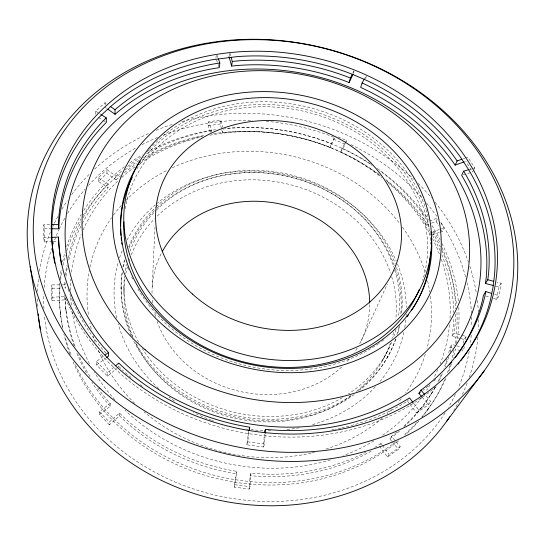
<?xml version="1.0" encoding="UTF-8"?>
<svg xmlns="http://www.w3.org/2000/svg" width="545" height="545" viewBox="0 0 545 545"><rect width="100%" height="100%" fill="white"/><g stroke="black" fill="none" stroke-linecap="round" stroke-linejoin="round"><path stroke-width="0.41" stroke-dasharray="2.73 2.04" d="M74.066 345.755A195.614 171.137 13.7 0 1 65.189 299.852L52.068 300.677L52.102 288.339L51.659 284.919L61.496 284.878M52.068 300.677L51.618 297.311L51.659 284.919M52.354 241.53L44.274 241.953L43.729 237.824L43.832 224.574L51.911 224.608M44.274 241.953L44.377 228.757L43.832 224.574M152.171 286.847L155.066 225.848M248.731 431.129L246.776 444.822L263.494 447.016L264.332 434.004M263.494 447.016L264.509 444.032L265.136 434.202M119.471 413.021L119.512 415.835L109.395 424.855L109.293 422.082L119.471 413.021L124.314 417.736A196.772 171.811 13.7 0 0 236.864 471.343L234.186 487.128L249.188 489.056L250.135 475.628L250.952 473.169A196.772 171.811 13.7 0 0 365.675 452.343M249.188 489.056L250.005 486.665L250.952 473.169M210.459 132.197L208.224 125.657L208.667 121.746L220.732 120.05L222.694 127.435M215.902 58.281L216.433 53.608M211.549 132.258L211.739 130.705L208.667 121.746M221.359 128.232L220.228 123.96L220.732 120.05M229.091 55.863L229.391 53.526M334.521 137.919L330.222 147.518A195.614 171.137 13.7 0 0 228.294 132.292L222.605 132.96L223.13 129.076L228.846 128.416A196.772 171.811 13.7 0 1 331.319 143.744L334.133 137.851M456.587 343.411L458.195 332.028A201.221 176.09 13.7 0 0 458.761 306.767M246.776 444.822L247.668 441.825L249.174 431.272M460.375 338.472L452.037 336.313L453.958 333.267L454.755 327.736A196.772 171.811 13.7 0 0 455.579 314.206M452.037 336.313L452.834 330.801A195.614 171.137 13.7 0 0 453.651 318.116M234.186 487.128L236.864 471.343M493.634 298.449L496.754 299.443L499.186 295.819L501.189 283.216L496.72 282.065M496.754 299.443L498.757 286.895L501.189 283.216M464.313 346.634L464.04 348.207L462.037 351.184L462.317 349.618M465.546 339.555L466.098 336.415L453.958 333.267M463.413 343.357L464.102 339.44L466.098 336.415M455.974 345.619L451.948 344.331L450.729 349.856A196.772 171.811 13.7 0 1 450.095 352.193M448.801 352.826L450.02 347.329L451.948 344.331M330.222 147.518L331.319 143.744M353.412 73.35L354.073 71.088M380.178 175.735A195.614 171.137 13.7 0 0 340.823 152.109L341.981 148.349L344.835 143.355M345.537 143.519L346.47 140.501L335.945 135.964M365.702 78.541L366.404 76.293M361.103 341.047L387.257 284.245M386.582 180.797A195.614 171.137 13.7 0 1 426.374 225.126L428.036 221.652A196.772 171.811 13.7 0 0 379.586 170.599M352.887 72.921L353.862 70.911M431.49 223.171L436.129 221.393L437.839 217.911M439.359 229.554L433.868 231.264L432.158 234.704L439.093 232.531M439.897 232.286L442.315 231.53L444.073 228.083L440.748 222.66M473.714 169.965L472.658 172.036L465.709 161.279M474.061 169.277L474.77 167.894L467.767 157.096L465.553 157.9M382.57 360.49L385.649 354.584M386.269 353.351L389.382 347.39M387.202 357.765L388.142 355.987M340.823 152.109L345.298 144.275L334.078 139.438M345.244 142.64L346.47 140.501M364.217 79.318L366.111 76.082M381.997 444.809L381.05 443.514L379.443 446.082L387.441 457.023L398.47 449.284L400.194 446.73L391.467 436.293A196.772 171.811 13.7 0 0 397.394 431.66M341.79 427.873A215.82 182.391 13.7 0 0 407.544 401.079L408.334 399.812M391.726 441.198L389.804 438.895L391.467 436.293M387.441 457.023L389.103 454.503L400.194 446.73M410.051 404.39L416.578 412.994L418.635 409.888L430.775 401.522L425.298 395.193L413.56 403.218A223.484 188.461 13.7 0 1 265.034 435.83L248.827 433.691A223.484 188.461 13.7 0 1 119.335 372.685L108.257 362.071L98.086 350.905A223.484 188.461 13.7 0 1 64.31 295.39M430.666 394.778L432.532 391.978M416.578 412.994L428.649 404.669L430.775 401.522M426.98 410.698L428.82 407.994M82.247 223.511A195.614 171.137 13.7 0 1 108.046 187.691L98.502 181.567L106.97 173.378L106.868 169.556L115.921 176.144L115.976 179.939L106.97 173.378M98.502 181.567L98.352 177.765L106.868 169.556M95.818 114.3L95.695 111.248L105.062 102.685L107.127 104.15M103.162 356.471L96.458 361.471L96.663 364.973L107.59 376.248L116.351 368.686M116.977 368.147L118.851 366.533L118.817 363.74M107.59 376.248L107.46 372.807L115.036 366.281M109.395 424.855L99.578 414.527L110.294 406.216L110.192 403.355L105.757 398.402A196.772 171.811 13.7 0 1 97.678 388.04M99.578 414.527L99.408 411.7L110.192 403.355M96.663 364.973L105.287 358.528M426.374 225.126L429.269 224.015M429.549 221.072L437.083 218.198M463.345 158.697L464.817 158.166M440.142 229.309L444.073 228.083M468.625 169.706L474.77 167.894M463.216 174.822L471.084 172.499M215.691 129.621L204.123 131.597A201.221 176.09 13.7 0 0 148.008 151.605M211.739 130.705L206.065 131.672A196.772 171.811 13.7 0 0 145.529 154.419M208.224 125.657L220.228 123.96M51.618 297.311L64.828 296.487L65.189 299.852M43.729 237.824L51.87 237.402M53.158 241.483L58.812 241.19M62.321 284.878L64.78 284.865L65.141 288.285A195.614 171.137 13.7 0 1 65.386 283.366M52.102 288.339L61.006 288.298M44.377 228.757L50.317 228.777M234.909 484.723L250.005 486.665M247.668 441.825L264.509 444.032M495.63 286.084L498.757 286.895M461.118 338.67L464.102 339.44M494.731 294.402L499.186 295.819M485.82 295.962L489.73 297.209M456.785 345.877L462.426 347.69M450.02 347.329L452.309 348.057M460.559 350.707L455.361 349.038L454.121 354.706A201.221 176.09 13.7 0 1 453.263 357.908M95.695 111.248L98.945 113.278M99.592 113.687L100.893 114.498M98.672 117.577L102.16 119.764M102.862 120.207L105.655 121.957M98.352 177.765L107.951 183.917L108.046 187.691M105.185 107.283L106.507 108.223M118.851 366.533L123.606 371.077M119.512 415.835L124.321 420.522A195.614 171.137 13.7 0 0 236.142 473.823M96.458 361.471L107.46 372.807M99.408 411.7L109.293 422.082M105.88 353.071L103.7 350.687A215.82 182.391 13.7 0 1 69.937 294.45M110.294 406.216L105.88 401.297A195.614 171.137 13.7 0 1 91.942 382.324M422.137 397.135L428.649 404.669M392.202 441.777L398.47 449.284M413.56 403.218L418.635 409.888M407.544 401.079L409.554 403.729M382.467 445.456L389.103 454.503M436.129 221.393L438.78 225.739M441.43 230.079L442.315 231.53M431.994 225.569L436.681 233.287A201.221 176.09 13.7 0 1 440.176 239.78M216.971 55.099L218.048 58.083M216.467 59.848L219.274 67.662M230.017 53.471L230.651 55.719M221.754 129.751L222.605 132.96M60.291 312.237L60.686 315.507M65.761 308.204L66.122 311.522M105.062 102.685L105.124 104.981M121.092 286.69L121.106 288.714M123.94 286.677L123.96 293.367M447.036 359.039A195.614 171.137 13.7 0 1 443.868 368.243M441.089 375.042A195.614 171.137 13.7 0 1 437.587 382.481M434.89 387.604A195.614 171.137 13.7 0 1 404.356 426.701M399.485 431.095A195.614 171.137 13.7 0 1 389.804 438.895M371.24 451.049A195.614 171.137 13.7 0 1 250.135 475.628M86.342 372.978A195.614 171.137 13.7 0 1 76.348 351.9M66.054 276.043A195.614 171.137 13.7 0 1 67.628 265.619M68.772 260.088A195.614 171.137 13.7 0 1 81.879 224.213M115.976 179.939A195.614 171.137 13.7 0 1 120.738 175.749M124.417 172.717A195.614 171.137 13.7 0 1 136.618 163.786M142.674 159.917A195.614 171.137 13.7 0 1 204.028 135.882M432.546 235.399A195.614 171.137 13.7 0 1 439.972 250.373M441.818 254.76A195.614 171.137 13.7 0 1 453.672 312.571M448.712 356.859A196.772 171.811 13.7 0 1 445.19 366.86M442.322 373.666A196.772 171.811 13.7 0 1 438.344 381.841M435.544 386.95A196.772 171.811 13.7 0 1 403.675 426.272M381.05 443.514A196.772 171.811 13.7 0 1 374.204 447.69M89.986 376.568A196.772 171.811 13.7 0 1 78.596 354.89M75.149 346.457A196.772 171.811 13.7 0 1 64.862 297.325M64.78 284.865A196.772 171.811 13.7 0 1 64.923 281.574M65.434 275.021A196.772 171.811 13.7 0 1 66.715 265.313M68.084 258.139A196.772 171.811 13.7 0 1 80.905 221.972M83.119 217.748A196.772 171.811 13.7 0 1 107.951 183.917M115.921 176.144A196.772 171.811 13.7 0 1 122.55 170.408M127.557 166.443A196.772 171.811 13.7 0 1 140.719 157.335M341.981 148.349A196.772 171.811 13.7 0 1 372.187 165.38M433.868 231.264A196.772 171.811 13.7 0 1 440.088 243.356M442.056 247.723A196.772 171.811 13.7 0 1 455.566 308.634M451.321 364.278A201.221 176.09 13.7 0 1 448.494 372.146M445.919 378.366A201.221 176.09 13.7 0 1 421.748 417.007M416.823 422.586A201.221 176.09 13.7 0 1 403.593 435.441M396.201 441.545A201.221 176.09 13.7 0 1 393.647 443.501L382.985 450.933A201.221 176.09 13.7 0 1 249.719 481.576L235.277 479.716A201.221 176.09 13.7 0 1 119.982 424.671L110.097 415.004L101.009 404.812A201.221 176.09 13.7 0 1 74.604 363.065M71.007 354.638A201.221 176.09 13.7 0 1 64.916 336.333M62.961 328.308A201.221 176.09 13.7 0 1 59.364 300.22L59.351 288.305A201.221 176.09 13.7 0 1 59.684 282.405M60.052 278.216A201.221 176.09 13.7 0 1 61.265 269.094M62.641 261.736A201.221 176.09 13.7 0 1 65.025 252.097M66.688 246.572A201.221 176.09 13.7 0 1 81.151 214.614M83.705 210.459A201.221 176.09 13.7 0 1 103.802 184.966L111.97 177.016A201.221 176.09 13.7 0 1 124.533 166.613M129.833 162.771A201.221 176.09 13.7 0 1 142.265 154.821M227.381 128.273A201.221 176.09 13.7 0 1 331.939 143.914L342.819 148.615A201.221 176.09 13.7 0 1 370.852 164.134M377.113 168.378A201.221 176.09 13.7 0 1 428.438 220.037M442.002 243.438A201.221 176.09 13.7 0 1 458.399 301.896M383.884 339.767A156.279 131.488 13.7 0 1 379.354 343.091M378.693 343.548A156.279 131.488 13.7 0 1 138.048 289.116M132.769 279.122A156.279 131.488 13.7 0 1 131.761 276.955M128.709 269.652A156.279 131.488 13.7 0 1 127.891 267.445M136.802 169.032A156.279 131.488 13.7 0 1 308.79 110.24A156.279 131.488 13.7 0 1 430.55 244.18M147.314 151.776A156.892 131.801 13.7 0 1 148.846 149.984M149.364 149.391A156.892 131.801 13.7 0 1 150.945 147.641M152.559 145.91A156.892 131.801 13.7 0 1 305.036 106.486A156.892 131.801 13.7 0 1 425.754 208.749M425.999 209.498A156.892 131.801 13.7 0 1 428.547 218.606M435.632 379.436A215.82 182.391 13.7 0 1 433.813 381.125M428.172 386.064A215.82 182.391 13.7 0 1 422.94 390.295M340.979 428.057A215.82 182.391 13.7 0 1 335.257 429.249M334.439 429.406A215.82 182.391 13.7 0 1 331.959 429.869M142.415 386.33A215.82 182.391 13.7 0 1 139.023 383.823M131.134 377.603A215.82 182.391 13.7 0 1 124.206 371.649M68.779 291.343A215.82 182.391 13.7 0 1 67.955 289M436.218 386.487A223.484 188.461 13.7 0 1 425.965 394.696M395.554 339.065A140.998 123.109 13.7 0 1 359.87 390.138M354.168 394.566A140.998 123.109 13.7 0 1 132.667 338.915M131.004 335.27A140.998 123.109 13.7 0 1 122.373 272.405M123.381 266.818A140.998 123.109 13.7 0 1 124.894 260.53M129.008 248.35A140.998 123.109 13.7 0 1 155.502 209.512M157.267 207.849A140.998 123.109 13.7 0 1 394.314 265.694M395.37 268.746A140.998 123.109 13.7 0 1 400.745 314.656M398.783 327.368A140.998 123.109 13.7 0 1 396.78 335.202M395.983 338.786A141.502 123.402 13.7 0 1 357.595 390.935M351.021 395.67A141.502 123.402 13.7 0 1 135.644 342.805M132.353 336.292A141.502 123.402 13.7 0 1 122.121 271.955M122.904 267.132A141.502 123.402 13.7 0 1 124.682 259.222M128.722 246.974A141.502 123.402 13.7 0 1 155.604 207.318M156.19 206.759A141.502 123.402 13.7 0 1 290.015 174.707A141.502 123.402 13.7 0 1 395.227 263.691M396.542 267.527A141.502 123.402 13.7 0 1 401.549 314.376M399.751 325.515A141.502 123.402 13.7 0 1 397.748 333.363M403.825 332.355A147.095 128.715 13.7 0 1 378.598 383.169M375.355 386.814A147.095 128.715 13.7 0 1 310.582 425.168M299.239 427.784A147.095 128.715 13.7 0 1 286.765 429.658M270.838 430.605A147.095 128.715 13.7 0 1 264.516 430.543M262.935 430.489A147.095 128.715 13.7 0 1 251.054 429.61M247.893 429.235A147.095 128.715 13.7 0 1 246.313 429.024M213.79 421.128A147.095 128.715 13.7 0 1 212.291 420.59M211.542 420.318A147.095 128.715 13.7 0 1 193.366 412.374M174.427 401.018A147.095 128.715 13.7 0 1 168.991 397.053M158.752 388.524A147.095 128.715 13.7 0 1 118.204 323.696M116.841 318.171A147.095 128.715 13.7 0 1 118.354 261.825M119.58 257.799A147.095 128.715 13.7 0 1 122.155 250.686M127.067 240.045A147.095 128.715 13.7 0 1 155.243 204.879M156.531 203.782A147.095 128.715 13.7 0 1 396.174 260.871M397.475 263.991A147.095 128.715 13.7 0 1 406.277 307.346M406.168 314.043A147.095 128.715 13.7 0 1 406.08 315.719M405.746 319.895A147.095 128.715 13.7 0 1 404.758 327.388M449.53 324.84A191.138 166.845 13.7 0 1 440.237 363.719M437.792 369.599A191.138 166.845 13.7 0 1 433.629 378.271M430.107 384.634A191.138 166.845 13.7 0 1 426.701 390.179M422.075 396.951A191.138 166.845 13.7 0 1 381.616 435.945M373.979 440.844A191.138 166.845 13.7 0 1 343.582 455.552M330.488 459.946A191.138 166.845 13.7 0 1 125.05 410.235M114.859 399.744A191.138 166.845 13.7 0 1 94.435 372.33M89.543 363.733A191.138 166.845 13.7 0 1 72.294 312.38M71.347 305.057A191.138 166.845 13.7 0 1 70.673 296.126M70.53 290.471A191.138 166.845 13.7 0 1 70.87 279.251M71.538 272.125A191.138 166.845 13.7 0 1 81.171 234.52M83.126 229.908A191.138 166.845 13.7 0 1 118.742 180.218M121.821 177.411A191.138 166.845 13.7 0 1 134.853 166.947M140.358 163.119A191.138 166.845 13.7 0 1 202.127 136.836M209.934 135.208A191.138 166.845 13.7 0 1 381.65 177.452M387.808 182.521A191.138 166.845 13.7 0 1 430.523 234.888M432.478 238.601A191.138 166.845 13.7 0 1 439.345 253.841M441.375 259.311A191.138 166.845 13.7 0 1 449.986 319.009M395.956 329.364A138.709 120.956 13.7 0 1 393.361 337.736M391.644 342.226A138.709 120.956 13.7 0 1 348.562 393.858M342.417 397.673A138.709 120.956 13.7 0 1 142.334 348.562M138.662 342.335A138.709 120.956 13.7 0 1 124.464 276.213M125.159 270.654A138.709 120.956 13.7 0 1 126.317 264.38M129.976 251.436A138.709 120.956 13.7 0 1 155.965 210.486M156.531 209.92A138.709 120.956 13.7 0 1 289.96 176.846A138.709 120.956 13.7 0 1 393.769 267.125M394.723 270.15A138.709 120.956 13.7 0 1 398.463 316.952M390.486 343.03A137.095 120.016 13.7 0 1 355.926 391.984M351.007 395.82A137.095 120.016 13.7 0 1 135.603 342.948M133.021 337.266A137.095 120.016 13.7 0 1 125.166 277.466M125.834 273.57A137.095 120.016 13.7 0 1 127.394 266.648M128.927 261.368A137.095 120.016 13.7 0 1 129.669 259.134M131.291 254.726A137.095 120.016 13.7 0 1 154.521 218.838M157.301 216.058A137.095 120.016 13.7 0 1 288.598 184.265A137.095 120.016 13.7 0 1 390.499 272.97M391.685 276.717A137.095 120.016 13.7 0 1 395.779 319.268M393.565 332.409A137.095 120.016 13.7 0 1 391.944 338.506M477.897 337.239A222.033 194.606 13.7 0 1 469.129 377.774M467.174 383.108A222.033 194.606 13.7 0 1 461.656 395.861M459.455 400.282A222.033 194.606 13.7 0 1 453.781 410.412M37.68 306.413A222.033 194.606 13.7 0 1 37.462 297.304M37.564 291.541A222.033 194.606 13.7 0 1 38.702 276.887M39.472 271.274A222.033 194.606 13.7 0 1 50.283 232.456M52.967 226.27A222.033 194.606 13.7 0 1 54.037 223.981M54.398 223.225A222.033 194.606 13.7 0 1 57.825 216.481M61.96 209.185A222.033 194.606 13.7 0 1 67.362 200.724M71.715 194.585A222.033 194.606 13.7 0 1 89.755 173.773M94.585 169.141A222.033 194.606 13.7 0 1 149.875 132.946M156.102 130.289A222.033 194.606 13.7 0 1 172.854 124.219M181.832 121.569A222.033 194.606 13.7 0 1 413.805 179.251M418.09 183.386A222.033 194.606 13.7 0 1 431.34 197.712M435.108 202.29A222.033 194.606 13.7 0 1 468.475 262.186M469.797 266.144A222.033 194.606 13.7 0 1 476.419 293.741M477.345 300.363A222.033 194.606 13.7 0 1 478.36 312.04M478.605 319.588A222.033 194.606 13.7 0 1 478.421 329.671M469.163 351.443A215.391 189.02 13.7 0 1 458.209 388.149M455.409 394.328A215.391 189.02 13.7 0 1 448.494 407.306M445.102 412.824A215.391 189.02 13.7 0 1 213.34 494.656A215.391 189.02 13.7 0 1 44.499 315.862M43.947 308.586A215.391 189.02 13.7 0 1 43.784 294.143M44.125 287.528A215.391 189.02 13.7 0 1 51.707 248.309M53.022 244.398A215.391 189.02 13.7 0 1 58.846 229.949M59.187 229.207A215.391 189.02 13.7 0 1 64.739 218.3M67.594 213.361A215.391 189.02 13.7 0 1 85.218 189.047M88.454 185.402A215.391 189.02 13.7 0 1 136.972 147.348M142.034 144.643A215.391 189.02 13.7 0 1 157.675 137.354M163.807 134.915A215.391 189.02 13.7 0 1 252.826 120.452M266.233 121.276A215.391 189.02 13.7 0 1 335.522 137.865M350.878 144.65A215.391 189.02 13.7 0 1 422.375 198.257M426.674 203.251A215.391 189.02 13.7 0 1 436.709 216.276M440.864 222.374A215.391 189.02 13.7 0 1 465.832 277.868M467.017 282.589A215.391 189.02 13.7 0 1 471.48 313.927M471.609 317.183A215.391 189.02 13.7 0 1 471.65 326.155M471.207 335.141A215.391 189.02 13.7 0 1 470.171 344.937M453.876 350.415A200.035 175.395 13.7 0 1 451.553 360.027M449.904 365.586A200.035 175.395 13.7 0 1 447.173 373.448M444.679 379.661A200.035 175.395 13.7 0 1 422.021 417.143M418.873 420.917A200.035 175.395 13.7 0 1 405.01 435.217M398.654 440.769A200.035 175.395 13.7 0 1 72.614 360.858M69.842 353.787A200.035 175.395 13.7 0 1 63.881 333.915M62.368 326.714A200.035 175.395 13.7 0 1 60.073 285.805M60.618 279.973A200.035 175.395 13.7 0 1 62.062 270.088M63.016 265.217A200.035 175.395 13.7 0 1 65.38 255.612M66.783 250.891A200.035 175.395 13.7 0 1 80.987 218.961M83.085 215.493A200.035 175.395 13.7 0 1 120.683 173.399M125.186 169.917A200.035 175.395 13.7 0 1 139.37 160.319M143.587 157.818A200.035 175.395 13.7 0 1 203.701 135.453M213.558 133.716A200.035 175.395 13.7 0 1 378.489 173.971M385.792 179.53A200.035 175.395 13.7 0 1 429.93 228.28M432.512 232.456A200.035 175.395 13.7 0 1 440.258 246.803M441.981 250.489A200.035 175.395 13.7 0 1 456.499 305.036M456.969 312.319A200.035 175.395 13.7 0 1 454.939 344.774M125.282 208.653A153.193 128.879 13.7 0 1 305.779 111.759A153.193 128.879 13.7 0 1 422.613 280.341M425.318 354.175A173.399 151.898 13.7 0 1 405.691 392.965M401.27 398.736A173.399 151.898 13.7 0 1 398.143 402.482M391.446 409.704A173.399 151.898 13.7 0 1 387.284 413.737M382.29 418.179A173.399 151.898 13.7 0 1 324.282 449.591M314.513 452.296A173.399 151.898 13.7 0 1 312.033 452.888M311.202 453.079A173.399 151.898 13.7 0 1 144.084 411.904M134.731 403.341A173.399 151.898 13.7 0 1 97.868 349.12M95.184 342.103A173.399 151.898 13.7 0 1 93.12 335.809M91.158 328.69A173.399 151.898 13.7 0 1 89.898 323.13M88.372 314.383A173.399 151.898 13.7 0 1 89.291 270.456M89.945 267.179A173.399 151.898 13.7 0 1 111.636 217.666M113.558 215.003A173.399 151.898 13.7 0 1 121.297 205.424M125.759 200.594A173.399 151.898 13.7 0 1 167.778 169.945M172.302 167.758A173.399 151.898 13.7 0 1 399.941 223.845M402.442 227.21A173.399 151.898 13.7 0 1 424.889 271.41M427.553 280.913A173.399 151.898 13.7 0 1 429.814 292.181M430.4 296.242A173.399 151.898 13.7 0 1 426.96 348.562M369.721 304.607A109.579 95.845 13.7 0 1 359.257 344.59M357.234 348.064A109.579 95.845 13.7 0 1 354.584 352.131M349.107 359.25A109.579 95.845 13.7 0 1 346.354 362.33M341.626 367.03A109.579 95.845 13.7 0 1 237.709 390.908A109.579 95.845 13.7 0 1 157.076 321.278M155.557 316.516A109.579 95.845 13.7 0 1 154.494 312.517M152.716 302.87A109.579 95.845 13.7 0 1 152.239 298.04M152.035 293.224A109.579 95.845 13.7 0 1 162.26 251.64"/><path stroke-width="0.82" d="M54.854 263.344A223.484 188.461 13.7 0 1 51.87 237.402L51.911 224.608A223.484 188.461 13.7 0 1 101.54 114.906L110.574 106.588A223.484 188.461 13.7 0 1 211.957 59.793L237.477 56.585A223.484 188.461 13.7 0 1 352.24 74.256L364.217 79.318A223.484 188.461 13.7 0 1 461.874 159.229L468.625 169.706A223.484 188.461 13.7 0 1 494.499 275.211L492.987 287.419L490.52 299.539A223.484 188.461 13.7 0 1 460.702 360.831M265.19 433.384L265.449 429.317A217.237 183.134 13.7 0 0 409.527 397.905L413.056 402.551M218.32 58.826L219.833 63.022L219.274 67.662L213.115 68.615A215.82 182.391 13.7 0 0 115.063 114.3L107.821 109.157M493.28 285.478L485.459 283.454L487.795 279.755L488.552 273.849A217.237 183.134 13.7 0 0 463.693 171.157L468.625 169.706M485.459 283.454L486.215 277.569A215.82 182.391 13.7 0 0 461.642 175.286L463.693 171.157M353.194 74.1L349.093 82.527A215.82 182.391 13.7 0 0 237.845 65.454L231.639 66.081L232.265 61.449L231.073 57.225M249.29 430.468L249.746 427.239A217.237 183.134 13.7 0 1 124.192 368.188L118.803 363.045L115.669 365.743M491.76 293.455L485.82 291.568L484.6 297.475A217.237 183.134 13.7 0 1 420.938 390.152L418.887 393.361L421.598 396.501M349.093 82.527L350.401 78.017L352.24 74.256M248.847 430.325L249.746 427.239M364.217 79.318L362.078 82.963L360.701 87.445A215.82 182.391 13.7 0 1 455.143 165.115L464.197 161.824M264.441 432.376L265.449 429.317M455.143 165.115L457.139 160.945L461.874 159.229M485.82 291.568L483.476 295.22L482.257 301.099A215.82 182.391 13.7 0 1 455.116 357.731M446.409 421.632L484.416 370.566M106.609 357.534L108.598 356.048L108.482 352.499L103.55 347.111A217.237 183.134 13.7 0 1 58.363 237.068L51.87 237.402M105.158 354.986L108.482 352.499M219.833 63.022L213.64 63.976A217.237 183.134 13.7 0 0 115.002 109.722L110.574 106.588M232.265 61.449L238.506 60.822A217.237 183.134 13.7 0 1 350.401 78.017M51.911 224.608L58.356 224.635A217.237 183.134 13.7 0 1 106.234 117.843L101.54 114.906M51.162 228.784L58.805 228.811A215.82 182.391 13.7 0 1 106.35 122.393L106.234 117.843M487.795 279.755L493.743 281.295M420.938 390.152L424.753 394.56M228.989 56.639L231.639 66.081M30.173 266.675L40.282 328.962M58.363 237.068L58.812 241.19A215.82 182.391 13.7 0 0 61.462 264.577M58.356 224.635L58.805 228.811M115.002 109.722L115.063 114.3M459.163 362.779A223.484 188.461 13.7 0 1 458.113 364.074M451.676 362.153A215.82 182.391 13.7 0 1 449.639 364.632M420.25 392.352A215.82 182.391 13.7 0 1 418.887 393.361M431.463 237.157A156.892 131.801 13.7 0 1 242.082 362.425A156.892 131.801 13.7 0 1 140.222 161.15M430.925 231.714A156.892 131.801 13.7 0 1 431.184 234.043M430.55 251.96A156.279 131.488 13.7 0 1 411.407 310.704M408.573 314.731A156.279 131.488 13.7 0 1 407.088 316.706M121.985 244.398A156.279 131.488 13.7 0 1 121.746 242.77M121.433 240.331A156.279 131.488 13.7 0 1 121.174 237.893M120.963 235.46A156.279 131.488 13.7 0 1 120.656 228.995M120.636 226.577A156.279 131.488 13.7 0 1 132.299 177.22M362.078 82.963A217.237 183.134 13.7 0 1 457.139 160.945M162.635 250.959A109.579 95.845 13.7 0 1 284.456 205.009A109.579 95.845 13.7 0 1 369.721 303.047M419.228 289.593A153.193 128.879 13.7 0 1 247.655 362.868A153.193 128.879 13.7 0 1 123.899 221.883M449.748 416.775A222.033 194.606 13.7 0 1 212.373 498.689A222.033 194.606 13.7 0 1 38.566 317.251M38.388 315.582A222.033 194.606 13.7 0 1 38.225 313.913M133.729 371.302A209.627 177.091 13.7 0 0 476.378 299.048A209.627 177.091 13.7 0 0 209.001 73.943A209.627 177.091 13.7 0 0 133.729 371.302M164.304 326.332A165.721 138.914 13.7 0 0 436.872 275.443A165.721 138.914 13.7 0 0 229.602 94.707A165.721 138.914 13.7 0 0 164.304 326.332M115.629 365.852A224.962 189.238 13.7 0 0 489.505 307.911A224.962 189.238 13.7 0 0 217.966 54.166A224.962 189.238 13.7 0 0 115.629 365.852M192.433 294.034A124.028 103.693 13.7 0 0 397.646 259.972A124.028 103.693 13.7 0 0 245.604 122.38A124.028 103.693 13.7 0 0 192.433 294.034M99.824 388.217A247.28 208.728 13.7 0 0 509.677 319.901A247.28 208.728 13.7 0 0 207.938 43.007A247.28 208.728 13.7 0 0 99.824 388.217M104.041 380.274A242.28 204.021 13.7 0 0 505.794 314.615A242.28 204.021 13.7 0 0 210.792 43.171A242.28 204.021 13.7 0 0 104.041 380.274M171.634 316.597A155.216 129.908 13.7 0 0 427.294 270.293A155.216 129.908 13.7 0 0 234.105 100.369A155.216 129.908 13.7 0 0 171.634 316.597M145.14 349.72A195.423 164.038 13.7 0 0 465.096 285.273A195.423 164.038 13.7 0 0 217.264 74.897A195.423 164.038 13.7 0 0 145.14 349.72"/></g></svg>
